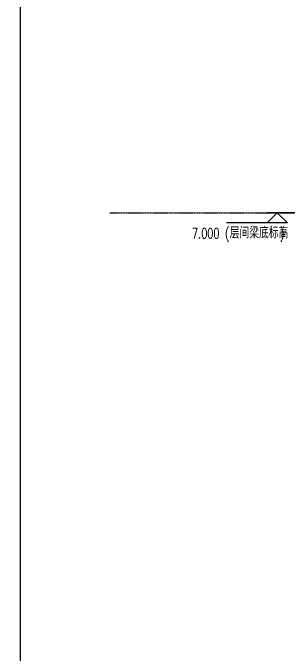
# Model space of a CAD drawing. Extents: x 220580 to 2027826, y -309201 to 71987.
# Drawn here: x 1038554 to 1040990, y -174582 to -168911 of the extents above; entities that cross this region are included whole.
import ezdxf

# ---------------------------------------------------------------- set-up
doc = ezdxf.new("R2010")
doc.units = 0
doc.linetypes.add('20剖面图$0$__DASH', pattern=[0.35, 0.25, -0.1])
doc.linetypes.add('20剖面图$0$DOTE', pattern=[2.42, 2, -0.2, 0.02, -0.2])
for name, color, linetype in [('20剖面图$0$A-AXIS-DOTE', 14, '20剖面图$0$DOTE'), ('20剖面图$0$DIM_ELEV', 3, 'Continuous'), ('20剖面图$0$DIM_SYMB', 3, 'Continuous'), ('20剖面图$0$PUB_TEXT', 7, 'Continuous')]:
    doc.layers.add(name, color=color, linetype=linetype)
doc.styles.add('20剖面图$0$_TCH_DIM', font='SIMPLEX', dxfattribs={"bigfont": 'GBCBIG'})

msp = doc.modelspace()

# ---------------------------------------------------------------- linework, layer by layer
at = {"layer": '20剖面图$0$A-AXIS-DOTE', "linetype": '20剖面图$0$__DASH', "ltscale": 2}
msp.add_line((1039408.2, -170676.4), (1042895.9, -170676.4), dxfattribs=at)
at = {"layer": '20剖面图$0$DIM_ELEV'}
for p, q in [((1040884.5, -170676.4), (1040794.5, -170766.4)), ((1041184.9, -170676.4), (1040794.5, -170676.4)), ((1040884.5, -170676.4), (1040974.5, -170766.4)), ((1040974.5, -170766.4), (1040438.1, -170766.4))]:
    msp.add_line(p, q, dxfattribs=at)
at = {"layer": '20剖面图$0$DIM_SYMB'}
msp.add_lwpolyline([(1038617.4, -156312), (1038617.4, -168157.3), (1038680.4, -168180.2), (1038554.4, -168202.4), (1038617.4, -168224.8), (1038617.4, -180070.1)], dxfattribs=at)

# ---------------------------------------------------------------- texts
at = {"layer": '20剖面图$0$PUB_TEXT', "style": '20剖面图$0$_TCH_DIM', "width": 0.705882}
for s, height, p in [('7.000', 89.25, (1040133.2, -170902.9)), ('(', 89.2, (1040424.2, -170902.9)), (')', 89.2, (1040908.6, -170902.9))]:
    msp.add_text(s, height=height, dxfattribs=at).set_placement(p)
at = {"layer": '20剖面图$0$PUB_TEXT', "style": '20剖面图$0$_TCH_DIM'}
msp.add_text('层间梁底标高', height=101.28, dxfattribs=at).set_placement((1040466.2, -170902.9))

doc.saveas('drawing.dxf')
